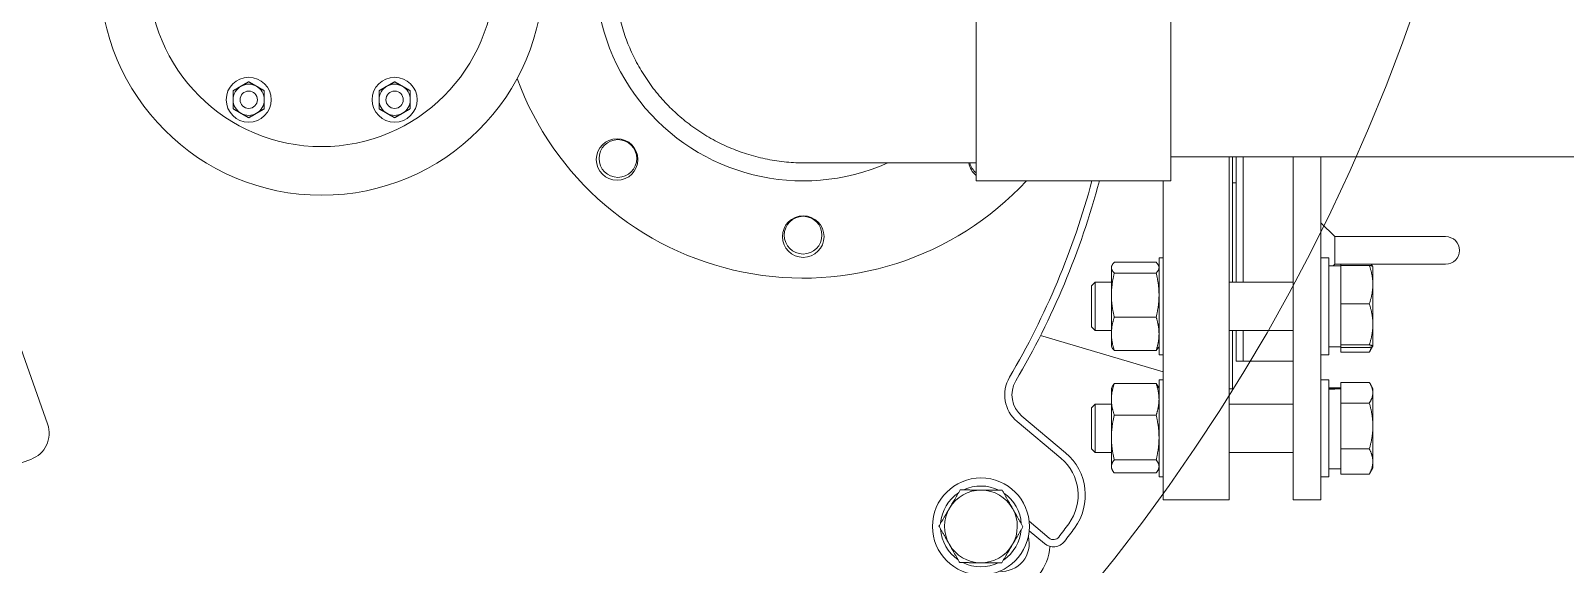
# Model space of a CAD drawing. Header units: inches. Extents: x 14 to 368, y 5 to 236.
# Drawn here: x 69.73 to 97.42, y 175.49 to 185.12 of the extents above; entities that cross this region are included whole.
import ezdxf

# ---------------------------------------------------------------- set-up
doc = ezdxf.new("R2010")
doc.units = ezdxf.units.IN
doc.header["$LTSCALE"] = 11
doc.header["$MEASUREMENT"] = 0
doc.layers.add('Visible', color=7, linetype='Continuous', lineweight=18)

msp = doc.modelspace()

# ---------------------------------------------------------------- linework, layer by layer
at = {"layer": 'Visible'}
for p, q in [((86.789408, 189.899616), (86.789408, 182.410616)), ((90.301408, 189.899616), (90.301408, 182.410616)), ((68.194132, 183.204667), (70.036248, 178.022331)), ((90.301408, 182.842616), (116.295908, 182.842616)), ((91.356408, 176.655116), (91.356408, 182.842616)), ((91.418908, 180.582209), (91.418908, 182.842616)), ((91.481408, 182.842616), (91.481408, 180.582209)), ((91.611408, 180.582209), (91.611408, 182.842616)), ((91.611408, 180.582209), (91.611408, 182.842616)), ((92.511408, 182.842616), (92.511408, 176.655116)), ((93.011408, 176.655116), (93.011408, 182.842616)), ((83.697791, 182.734616), (86.789408, 182.734616)), ((90.301408, 182.410616), (86.789408, 182.410616)), ((90.166408, 176.655116), (90.166408, 182.410616)), ((91.418908, 182.373866), (91.481408, 182.373866)), ((93.261408, 181.405116), (93.011408, 181.655116)), ((93.261408, 181.405116), (94.511408, 181.405116)), ((93.261408, 181.405116), (93.261408, 181.155116)), ((95.261408, 181.405116), (94.511408, 181.405116)), ((93.261408, 181.155116), (93.261408, 180.905116)), ((89.231783, 180.863709), (89.241241, 180.883992)), ((89.231783, 180.863709), (89.231783, 180.843983)), ((89.231783, 180.843983), (89.231783, 180.349491)), ((89.28365, 180.940552), (90.038915, 180.940552)), ((90.090783, 180.863709), (90.081325, 180.883992)), ((90.090783, 181.019709), (90.090783, 179.269709)), ((90.090783, 181.019709), (90.166408, 181.019709)), ((93.011408, 181.019709), (93.152033, 181.019709)), ((93.152033, 179.269709), (93.152033, 181.019709)), ((93.371033, 180.874209), (93.152033, 180.874209)), ((93.261408, 180.905116), (93.2305, 180.874209)), ((93.261408, 180.905116), (94.511408, 180.905116)), ((93.371033, 180.885608), (93.371033, 180.905116)), ((93.371033, 180.642828), (93.371033, 180.885608)), ((93.371033, 180.885608), (93.884961, 180.885608)), ((93.948503, 180.864593), (93.925107, 180.905116)), ((93.949158, 180.863459), (93.948503, 180.864593)), ((93.949158, 180.53844), (93.949158, 180.863459)), ((94.511408, 180.905116), (95.261408, 180.905116)), ((88.871033, 180.516059), (88.937186, 180.582209)), ((88.937186, 180.582209), (88.937186, 179.707209)), ((89.231783, 180.582209), (88.937186, 180.582209)), ((89.28365, 180.747413), (90.038915, 180.747413)), ((92.511408, 180.582209), (91.356408, 180.582209)), ((93.371033, 180.642828), (93.371033, 180.434053)), ((93.949158, 179.820822), (93.949158, 180.53844)), ((88.871033, 179.773359), (88.871033, 180.516059)), ((89.231783, 180.349491), (89.231783, 179.650217)), ((93.371033, 180.191272), (93.371033, 180.434053)), ((93.371033, 179.93221), (93.371033, 180.191272)), ((93.371033, 180.191272), (93.884961, 180.191272)), ((88.871033, 179.773359), (88.937186, 179.707209)), ((89.231783, 179.707209), (88.937186, 179.707209)), ((89.28365, 179.951569), (90.038915, 179.951569)), ((92.511408, 179.707209), (91.356408, 179.707209)), ((91.418908, 178.655116), (91.418908, 179.707209)), ((91.481408, 179.707209), (91.481408, 179.155116)), ((91.611408, 179.155116), (91.611408, 179.707209)), ((91.611408, 179.155116), (91.611408, 179.707209)), ((93.371033, 179.93221), (93.371033, 179.709434)), ((93.371033, 179.450373), (93.371033, 179.709434)), ((93.949158, 179.427091), (93.949158, 179.820822)), ((87.953668, 179.620892), (90.166408, 178.965116)), ((89.231783, 179.650217), (89.231783, 179.425709)), ((89.231783, 179.425709), (89.241241, 179.405426)), ((90.090783, 179.425709), (90.081325, 179.405426)), ((93.371033, 179.434091), (93.371033, 179.450373)), ((93.371033, 179.450373), (93.884961, 179.450373)), ((93.371033, 179.434091), (93.371033, 179.415209)), ((93.948503, 179.424825), (93.899286, 179.339579)), ((93.949158, 179.425959), (93.948503, 179.424825)), ((93.949158, 179.425959), (93.949158, 179.427091)), ((89.28365, 179.348865), (90.038915, 179.348865)), ((90.090783, 179.269709), (90.166408, 179.269709)), ((91.481408, 179.155116), (91.611408, 179.155116)), ((91.611408, 179.155116), (92.511408, 179.155116)), ((93.011408, 179.269709), (93.152033, 179.269709)), ((93.371033, 179.415209), (93.152033, 179.415209)), ((93.371033, 179.403809), (93.371033, 179.415209)), ((93.371033, 179.403809), (93.884961, 179.403809)), ((93.371033, 179.316075), (93.371033, 179.403809)), ((93.371033, 179.316075), (93.884961, 179.316075)), ((89.231783, 178.663747), (89.246269, 178.694813)), ((89.231783, 178.663747), (89.231783, 178.466704)), ((89.28365, 178.752199), (90.038915, 178.752199)), ((90.090783, 178.663747), (90.076296, 178.694813)), ((90.090783, 178.819747), (90.090783, 177.069747)), ((90.090783, 178.819747), (90.166408, 178.819747)), ((91.356408, 178.655116), (91.418908, 178.655116)), ((93.011408, 178.819747), (93.152033, 178.819747)), ((93.152033, 177.069747), (93.152033, 178.819747)), ((93.371033, 178.674247), (93.152033, 178.674247)), ((93.371033, 178.642611), (93.371033, 178.773381)), ((93.371033, 178.773381), (93.884961, 178.773381)), ((93.371033, 178.642611), (93.371033, 178.530158)), ((93.949158, 178.663497), (93.899286, 178.749877)), ((93.949158, 178.586385), (93.949158, 178.663497)), ((88.871033, 178.316097), (88.937186, 178.382247)), ((88.871033, 177.573397), (88.871033, 178.316097)), ((88.937186, 178.382247), (88.937186, 177.507247)), ((89.231783, 178.382247), (88.937186, 178.382247)), ((89.231783, 178.466704), (89.231783, 177.777483)), ((92.511408, 178.382247), (91.356408, 178.382247)), ((93.371033, 178.399389), (93.371033, 178.530158)), ((93.371033, 178.10965), (93.371033, 178.399389)), ((93.371033, 178.399389), (93.884961, 178.399389)), ((93.949158, 177.985072), (93.949158, 178.586385)), ((87.532793, 178.064365), (88.320225, 177.403632)), ((88.403787, 177.503217), (87.616355, 178.163951)), ((89.28365, 178.181209), (90.038915, 178.181209)), ((93.371033, 178.10965), (93.371033, 177.860494)), ((89.231783, 177.777483), (89.231783, 177.255526)), ((93.371033, 177.570755), (93.371033, 177.860494)), ((93.949158, 177.343434), (93.949158, 177.985072)), ((88.871033, 177.573397), (88.937186, 177.507247)), ((89.231783, 177.507247), (88.937186, 177.507247)), ((92.511408, 177.507247), (91.356408, 177.507247)), ((93.371033, 177.411786), (93.371033, 177.570755)), ((93.371033, 177.570755), (93.884961, 177.570755)), ((69.732592, 177.383744), (68.319227, 176.881349)), ((89.231783, 177.255526), (89.231783, 177.225747)), ((89.231783, 177.225747), (89.246269, 177.194681)), ((89.28365, 177.373757), (90.038915, 177.373757)), ((90.090783, 177.225747), (90.076296, 177.194681)), ((93.371033, 177.215247), (93.152033, 177.215247)), ((93.371033, 177.411786), (93.371033, 177.275083)), ((93.371033, 177.116113), (93.371033, 177.275083)), ((93.949158, 177.225997), (93.899286, 177.139617)), ((93.949158, 177.225997), (93.949158, 177.343434)), ((89.28365, 177.137295), (90.038915, 177.137295)), ((90.090783, 177.069747), (90.166408, 177.069747)), ((93.011408, 177.069747), (93.152033, 177.069747)), ((93.371033, 177.116113), (93.884961, 177.116113)), ((90.166408, 176.655116), (91.356408, 176.655116)), ((93.011408, 176.655116), (92.511408, 176.655116)), ((88.108887, 175.96226), (87.748197, 176.264915)), ((87.749545, 176.09408), (88.025324, 175.862674))]:
    msp.add_line(p, q, dxfattribs=at)
for centre, radius in [((62.544781, 196.592782), 34), ((74.982816, 186.155116), 4.003725), ((74.981408, 186.155116), 3.125), ((73.666566, 183.875305), 0.406), ((76.299066, 183.875305), 0.406), ((73.666566, 183.875305), 0.15625), ((76.299066, 183.875305), 0.15625), ((80.31265, 182.796359), 0.375), ((80.328208, 182.814416), 0.34045), ((83.671408, 181.405116), 0.375), ((83.668908, 181.430716), 0.34045), ((86.878078, 176.172625), 0.875)]:
    msp.add_circle(centre, radius, dxfattribs=at)
for centre, radius, start, end in [((83.671408, 186.155116), 3.7445, 65.9898084, 294.0101916), ((73.666566, 183.875305), 0.2815, 60, 120), ((76.299066, 183.875305), 0.2815, 60, 120), ((83.671408, 186.155116), 5.5, 200.1725518, 317.0923882), ((73.666566, 183.875305), 0.2815, 120, 180), ((73.666566, 183.875305), 0.2815, 180, 240), ((73.666566, 183.875305), 0.2815, 0, 60), ((73.666566, 183.875305), 0.2815, 300, 0), ((76.299066, 183.875305), 0.2815, 120, 180), ((76.299066, 183.875305), 0.2815, 180, 240), ((76.299066, 183.875305), 0.2815, 0, 60), ((76.299066, 183.875305), 0.2815, 300, 0), ((73.666566, 183.875305), 0.2815, 240, 300), ((76.299066, 183.875305), 0.2815, 240, 300), ((87.030165, 182.796359), 0.375, 189.4767541, 230.0574464), ((87.009608, 182.814416), 0.34045, 193.5560013, 229.6999074), ((74.981408, 186.155116), 14.395, 329.5779542, 344.9225181), ((74.981408, 186.155116), 14.525, 329.5779542, 345.0606218), ((95.261408, 181.155116), 0.25, 270, 90), ((87.937749, 178.546973), 0.63, 149.5779542, 230), ((87.937749, 178.546973), 0.5, 149.5779542, 230), ((69.565127, 177.854865), 0.5, 289.5682924, 19.5682924), ((87.760999, 176.737173), 1, 323.6115741, 50), ((87.760999, 176.737173), 0.87, 323.6115741, 50), ((86.878078, 176.172625), 0.7295, 123.6274338, 175.5091511), ((86.878078, 176.172625), 0.656, 89.5682924, 149.5682924), ((86.878078, 176.172625), 0.7295, 63.6274338, 115.5091511), ((86.878078, 176.172625), 0.656, 29.5682924, 89.5682924), ((86.878078, 176.172625), 0.7295, 3.6274338, 55.5091511), ((86.878078, 176.172625), 0.656, 149.5682924, 209.5682924), ((86.878078, 176.172625), 0.656, 329.5682924, 29.5682924), ((86.878078, 176.172625), 0.7295, 183.6274338, 235.5091511), ((86.878078, 176.172625), 0.7295, 303.6274338, 355.5091511), ((74.981408, 186.155116), 16.745, 322.5856496, 323.6115741), ((74.981408, 186.155116), 16.875, 322.5856496, 323.6115741), ((86.878078, 176.172625), 0.656, 209.5682924, 269.5682924), ((86.878078, 176.172625), 0.656, 269.5682924, 329.5682924), ((87.249247, 175.861177), 0.5, 265.4263999, 14.5736001), ((88.186021, 176.054186), 0.25, 230, 322.5856496), ((88.186021, 176.054186), 0.12, 230, 322.5856496), ((87.249247, 175.861177), 0.875, 283.2028105, 356.7971895), ((86.878078, 176.172625), 0.7295, 243.6274338, 295.5091511)]:
    msp.add_arc(centre, radius, start, end, dxfattribs=at)
for centre, start_param, end_param in [((92.996781, 177.944747), 4.614551563, 4.66760093), ((93.307284, 177.944747), 4.689726187, 4.74266996)]:
    msp.add_ellipse(centre, major_axis=(-4.137091, -0.175324), ratio=0.171163357, start_param=start_param, end_param=end_param, dxfattribs=at)
msp.add_open_spline([(83.697791, 189.575616), (83.591493, 189.575616), (83.480268, 189.570656), (83.254165, 189.548988), (83.139286, 189.532276), (82.911886, 189.487232), (82.799316, 189.458891), (82.582056, 189.39268), (82.477366, 189.354814), (82.281407, 189.273783), (82.181049, 189.226915), (81.981461, 189.120958), (81.882234, 189.061866), (81.690374, 188.933887), (81.597702, 188.864971), (81.423227, 188.721383), (81.341422, 188.646712), (81.191936, 188.497396), (81.117322, 188.415855), (80.973813, 188.241931), (80.904921, 188.149545), (80.776966, 187.958259), (80.717875, 187.859318), (80.611913, 187.660282), (80.565038, 187.560188), (80.48425, 187.365312), (80.446589, 187.261514), (80.380696, 187.0461), (80.352469, 186.934482), (80.307576, 186.708995), (80.290902, 186.595077), (80.269269, 186.370852), (80.264307, 186.260544), (80.264307, 186.049689), (80.269269, 185.939381), (80.290902, 185.715156), (80.307576, 185.601238), (80.352469, 185.375751), (80.380696, 185.264133), (80.446589, 185.048719), (80.48425, 184.944921), (80.565038, 184.750045), (80.611913, 184.649951), (80.717875, 184.450915), (80.776966, 184.351974), (80.904921, 184.160688), (80.973813, 184.068302), (81.117322, 183.894378), (81.191936, 183.812837), (81.341422, 183.663521), (81.423227, 183.58885), (81.597702, 183.445262), (81.690374, 183.376346), (81.882234, 183.248367), (81.981461, 183.189275), (82.181049, 183.083318), (82.281407, 183.03645), (82.477366, 182.955419), (82.582056, 182.917553), (82.799316, 182.851342), (82.911886, 182.823001), (83.139286, 182.777957), (83.254165, 182.761245), (83.480268, 182.739576), (83.591493, 182.734616), (83.697791, 182.734616)], degree=3, knots=[-35.838226428, -35.838226428, -35.838226428, -35.838226428, -35.0282386, -35.0282386, -34.218250773, -34.218250773, -33.408262946, -33.408262946, -32.598275119, -32.598275119, -31.792428264, -31.792428264, -30.98658141, -30.98658141, -30.180734556, -30.180734556, -29.374887701, -29.374887701, -28.570745392, -28.570745392, -27.766603082, -27.766603082, -26.962460772, -26.962460772, -26.158318462, -26.158318462, -25.354957772, -25.354957772, -24.551597082, -24.551597082, -23.748236392, -23.748236392, -22.944875702, -22.944875702, -22.141515012, -22.141515012, -21.338154322, -21.338154322, -20.534793632, -20.534793632, -19.731432942, -19.731432942, -18.927290633, -18.927290633, -18.123148323, -18.123148323, -17.319006013, -17.319006013, -16.514863703, -16.514863703, -15.709016849, -15.709016849, -14.903169994, -14.903169994, -14.09732314, -14.09732314, -13.291476286, -13.291476286, -12.481488459, -12.481488459, -11.671500631, -11.671500631, -10.861512804, -10.861512804, -10.051524977, -10.051524977, -10.051524977, -10.051524977], dxfattribs=at)
for points, weights in [([(73.525816, 184.119091), (73.591138, 184.156805), (73.666566, 184.200353)], [1, 1.0379548493, 1]), ([(73.666566, 184.200353), (73.741994, 184.156805), (73.807316, 184.119091)], [1, 1.0379548493, 1]), ([(76.158316, 184.119091), (76.223638, 184.156805), (76.299066, 184.200353)], [1, 1.0379548493, 1]), ([(76.299066, 184.200353), (76.374494, 184.156805), (76.439816, 184.119091)], [1, 1.0379548493, 1]), ([(73.385066, 184.037829), (73.460494, 184.081377), (73.525816, 184.119091)], [1, 1.0379548493, 1]), ([(73.385066, 183.875305), (73.385066, 183.950732), (73.385066, 184.037829)], [1, 1.0379548493, 1]), ([(73.385066, 183.712781), (73.385066, 183.799877), (73.385066, 183.875305)], [1, 1.0379548493, 1]), ([(73.807316, 184.119091), (73.872638, 184.081377), (73.948066, 184.037829)], [1, 1.0379548493, 1]), ([(73.948066, 184.037829), (73.948066, 183.950732), (73.948066, 183.875305)], [1, 1.0379548493, 1]), ([(73.948066, 183.875305), (73.948066, 183.799877), (73.948066, 183.712781)], [1, 1.0379548493, 1]), ([(76.017566, 184.037829), (76.092994, 184.081377), (76.158316, 184.119091)], [1, 1.0379548493, 1]), ([(76.017566, 183.875305), (76.017566, 183.950732), (76.017566, 184.037829)], [1, 1.0379548493, 1]), ([(76.017566, 183.712781), (76.017566, 183.799877), (76.017566, 183.875305)], [1, 1.0379548493, 1]), ([(76.439816, 184.119091), (76.505138, 184.081377), (76.580566, 184.037829)], [1, 1.0379548493, 1]), ([(76.580566, 184.037829), (76.580566, 183.950732), (76.580566, 183.875305)], [1, 1.0379548493, 1]), ([(76.580566, 183.875305), (76.580566, 183.799877), (76.580566, 183.712781)], [1, 1.0379548493, 1]), ([(73.525816, 183.631518), (73.460494, 183.669232), (73.385066, 183.712781)], [1, 1.0379548493, 1]), ([(73.666566, 183.550256), (73.591138, 183.593805), (73.525816, 183.631518)], [1, 1.0379548493, 1]), ([(73.807316, 183.631518), (73.741994, 183.593805), (73.666566, 183.550256)], [1, 1.0379548493, 1]), ([(73.948066, 183.712781), (73.872638, 183.669232), (73.807316, 183.631518)], [1, 1.0379548493, 1]), ([(76.158316, 183.631518), (76.092994, 183.669232), (76.017566, 183.712781)], [1, 1.0379548493, 1]), ([(76.299066, 183.550256), (76.223638, 183.593805), (76.158316, 183.631518)], [1, 1.0379548493, 1]), ([(76.439816, 183.631518), (76.374494, 183.593805), (76.299066, 183.550256)], [1, 1.0379548493, 1]), ([(76.580566, 183.712781), (76.505138, 183.669232), (76.439816, 183.631518)], [1, 1.0379548493, 1]), ([(89.28365, 180.940552), (89.231783, 180.888801), (89.231783, 180.843983)], [1, 1.0379548493, 1]), ([(89.231783, 180.843983), (89.231783, 180.799164), (89.28365, 180.747413)], [1, 1.0379548493, 1]), ([(90.090783, 180.843983), (90.090783, 180.888801), (90.038915, 180.940552)], [1, 1.0379548493, 1]), ([(90.038915, 180.747413), (90.090783, 180.799164), (90.090783, 180.843983)], [1, 1.0379548493, 1]), ([(93.949158, 180.53844), (93.949158, 180.699562), (93.884961, 180.885608)], [1, 1.04314139574, 1.01001874936]), ([(93.884961, 180.885608), (93.942867, 180.874354), (93.948503, 180.864593)], [1.01001874936, 1.03980003361, 1.00792797811]), ([(93.934519, 180.873132), (93.929291, 180.888897), (93.922137, 180.905116)], [1.02385469408, 1.02497104235, 1.02382039874]), ([(89.28365, 180.747413), (89.231783, 180.534167), (89.231783, 180.349491)], [1, 1.0379548493, 1]), ([(90.090783, 180.349491), (90.090783, 180.534167), (90.038915, 180.747413)], [1, 1.0379548493, 1]), ([(93.884961, 180.191272), (93.949158, 180.377319), (93.949158, 180.53844)], [1.01001874936, 1.04314139574, 1]), ([(89.231783, 180.349491), (89.231783, 180.164815), (89.28365, 179.951569)], [1, 1.0379548493, 1]), ([(90.038915, 179.951569), (90.090783, 180.164815), (90.090783, 180.349491)], [1, 1.0379548493, 1]), ([(93.949158, 179.820822), (93.949158, 179.992749), (93.884961, 180.191272)], [1, 1.04314139574, 1.01001874936]), ([(89.28365, 179.951569), (89.231783, 179.790075), (89.231783, 179.650217)], [1, 1.0379548493, 1]), ([(90.090783, 179.650217), (90.090783, 179.790075), (90.038915, 179.951569)], [1, 1.0379548493, 1]), ([(93.884961, 179.450373), (93.949158, 179.648896), (93.949158, 179.820822)], [1.01001874936, 1.04314139574, 1]), ([(89.231783, 179.650217), (89.231783, 179.510359), (89.28365, 179.348865)], [1, 1.0379548493, 1]), ([(90.038915, 179.348865), (90.090783, 179.510359), (90.090783, 179.650217)], [1, 1.0379548493, 1]), ([(93.949158, 179.427091), (93.949158, 179.437896), (93.884961, 179.450373)], [1, 1.04314139574, 1.01001874936]), ([(93.884961, 179.403809), (93.949158, 179.416286), (93.949158, 179.427091)], [1.01001874936, 1.04314139574, 1]), ([(89.28365, 179.348865), (89.253664, 179.378784), (89.241241, 179.405426)], [1, 1.02159705576, 1.01861581251]), ([(90.081325, 179.405426), (90.068901, 179.378784), (90.038915, 179.348865)], [1.01861581251, 1.02159705576, 1]), ([(93.884961, 179.316075), (93.911905, 179.367205), (93.927263, 179.41382)], [1.01001874936, 1.02366103793, 1.02436600927]), ([(93.899286, 179.339579), (93.892604, 179.328006), (93.884961, 179.316075)], [1.01666293934, 1.01385139222, 1.01001874936]), ([(89.28365, 178.752199), (89.231783, 178.599203), (89.231783, 178.466704)], [1, 1.0379548493, 1]), ([(89.246269, 178.694813), (89.25897, 178.72205), (89.28365, 178.752199)], [1.01889247474, 1.01770772765, 1]), ([(90.038915, 178.752199), (90.063595, 178.72205), (90.076296, 178.694813)], [1, 1.01770772765, 1.01889247474]), ([(90.090783, 178.466704), (90.090783, 178.599203), (90.038915, 178.752199)], [1, 1.0379548493, 1]), ([(93.949158, 178.586385), (93.949158, 178.67317), (93.884961, 178.773381)], [1, 1.04314139574, 1.01001874936]), ([(89.231783, 178.466704), (89.231783, 178.334205), (89.28365, 178.181209)], [1, 1.0379548493, 1]), ([(90.038915, 178.181209), (90.090783, 178.334205), (90.090783, 178.466704)], [1, 1.0379548493, 1]), ([(93.884961, 178.399389), (93.949158, 178.4996), (93.949158, 178.586385)], [1.01001874936, 1.04314139574, 1]), ([(93.949158, 177.985072), (93.949158, 178.177357), (93.884961, 178.399389)], [1, 1.04314139574, 1.01001874936]), ([(89.28365, 178.181209), (89.231783, 177.964853), (89.231783, 177.777483)], [1, 1.0379548493, 1]), ([(90.090783, 177.777483), (90.090783, 177.964853), (90.038915, 178.181209)], [1, 1.0379548493, 1]), ([(89.231783, 177.777483), (89.231783, 177.590113), (89.28365, 177.373757)], [1, 1.0379548493, 1]), ([(90.038915, 177.373757), (90.090783, 177.590113), (90.090783, 177.777483)], [1, 1.0379548493, 1]), ([(93.884961, 177.570755), (93.949158, 177.792787), (93.949158, 177.985072)], [1.01001874936, 1.04314139574, 1]), ([(93.949158, 177.343434), (93.949158, 177.448934), (93.884961, 177.570755)], [1, 1.04314139574, 1.01001874936]), ([(89.28365, 177.373757), (89.231783, 177.310397), (89.231783, 177.255526)], [1, 1.0379548493, 1]), ([(89.231783, 177.255526), (89.231783, 177.200655), (89.28365, 177.137295)], [1, 1.0379548493, 1]), ([(90.090783, 177.255526), (90.090783, 177.310397), (90.038915, 177.373757)], [1, 1.0379548493, 1]), ([(90.038915, 177.137295), (90.090783, 177.200655), (90.090783, 177.255526)], [1, 1.0379548493, 1]), ([(93.884961, 177.116113), (93.949158, 177.237934), (93.949158, 177.343434)], [1.01001874936, 1.04314139574, 1]), ([(93.899286, 177.139617), (93.892604, 177.128044), (93.884961, 177.116113)], [1.01666293934, 1.01385139222, 1.01001874936]), ([(86.312453, 176.504896), (86.401484, 176.656455), (86.504289, 176.83146)], [1, 1.0379548493, 1]), ([(86.504289, 176.83146), (86.707251, 176.829931), (86.88302, 176.828606)], [1, 1.0379548493, 1]), ([(86.88302, 176.828606), (87.05879, 176.827282), (87.261752, 176.825753)], [1, 1.0379548493, 1]), ([(87.261752, 176.825753), (87.361908, 176.649218), (87.448646, 176.496335)], [1, 1.0379548493, 1]), ([(86.120616, 176.178332), (86.223421, 176.353337), (86.312453, 176.504896)], [1, 1.0379548493, 1]), ([(87.448646, 176.496335), (87.535384, 176.343452), (87.63554, 176.166918)], [1, 1.0379548493, 1]), ([(86.30751, 175.848915), (86.220772, 176.001798), (86.120616, 176.178332)], [1, 1.0379548493, 1]), ([(87.63554, 176.166918), (87.532735, 175.991912), (87.443703, 175.840354)], [1, 1.0379548493, 1]), ([(86.494404, 175.519497), (86.394248, 175.696032), (86.30751, 175.848915)], [1, 1.0379548493, 1]), ([(87.443703, 175.840354), (87.354671, 175.688795), (87.251866, 175.51379)], [1, 1.0379548493, 1]), ([(86.873135, 175.516644), (86.697365, 175.517968), (86.494404, 175.519497)], [1, 1.0379548493, 1]), ([(87.251866, 175.51379), (87.048905, 175.515319), (86.873135, 175.516644)], [1, 1.0379548493, 1])]:
    msp.add_rational_spline(points, weights, degree=2, dxfattribs=at)

doc.saveas('drawing.dxf')
